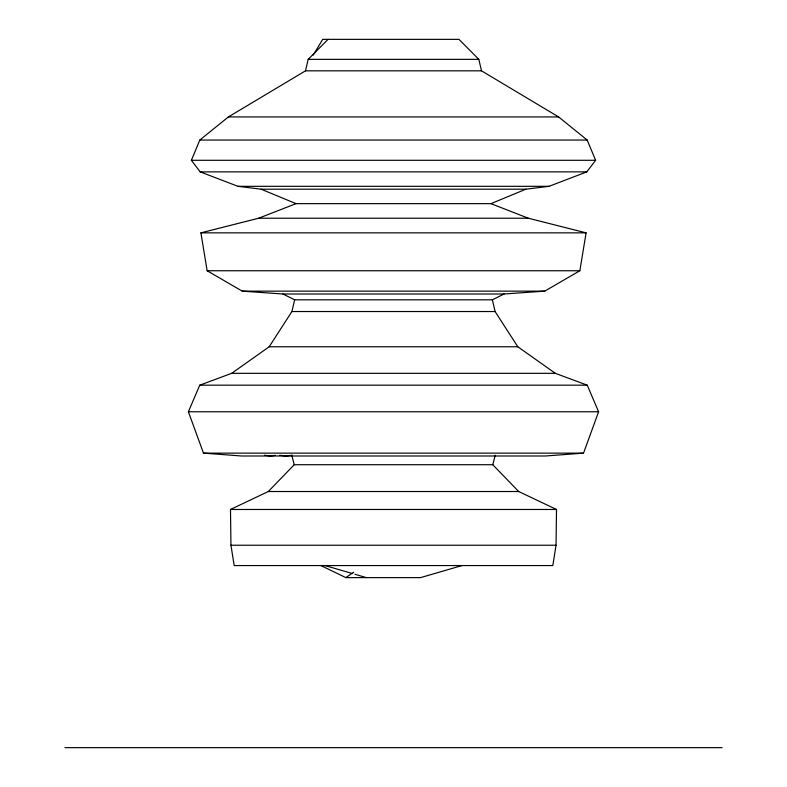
<?xml version="1.0" encoding="UTF-8"?>
<svg xmlns="http://www.w3.org/2000/svg" width="787" height="787" viewBox="0 0 787 787"><rect width="100%" height="100%" fill="white"/><g stroke="black" fill="none" stroke-linecap="round" stroke-linejoin="round"><path stroke-width="1.18" d="M556.045 545.234L556.507 509.474L518.682 491.511L492.76 464.724L294.24 464.724L268.318 491.511L230.493 509.474L230.955 545.234L234.182 565.558L552.818 565.558L556.045 545.234L230.955 545.234M579.852 270.748L586.099 232.854L528.352 218.225L490.96 203.656L296.04 203.656L258.648 218.225L200.901 232.854L207.148 270.748L242.248 291.141L282.927 293.994L504.073 293.994L544.752 291.141L579.852 270.748L207.148 270.748M504.073 293.994L492.367 299.817L495.092 311.534L517.826 346.772L555.317 373.323L587.24 385.177L598.612 411.758L583.531 453.135L545.489 455.988L241.511 455.988L203.469 453.135L188.388 411.758L199.76 385.177L231.683 373.323L269.174 346.772L291.908 311.534L294.633 299.817L282.927 293.994M305.494 70.83L481.506 70.83L558.603 116.929L587.181 140.047L595.611 160.292L586.807 171.871L549.041 186.322L525.864 189.195L261.136 189.195L237.959 186.322L200.193 171.871L191.389 160.292L199.819 140.047L228.397 116.929L305.494 70.83L308.179 59.35L328.041 39.35M492.76 464.724L495.239 455.25M313.246 55.139L322.709 39.35L458.959 39.35L478.821 59.35L481.506 70.83M320.87 565.558L345.847 577.609L353.648 572.257M490.96 203.656L525.864 189.195M461.999 565.558L420.622 577.609L345.847 577.609M275.302 455.339L270.482 455.988L264.432 455.24M292.125 455.289L286.025 455.988L279.916 455.339M308.179 59.35L478.821 59.35M228.397 116.929L558.603 116.929M199.819 140.047L587.181 140.047M191.389 160.292L595.611 160.292M200.193 171.871L586.807 171.871M237.959 186.322L549.041 186.322M258.648 218.225L528.352 218.225M200.901 232.854L586.099 232.854M242.248 291.141L544.752 291.141M294.633 299.817L492.367 299.817M291.908 311.534L495.092 311.534M269.174 346.772L517.826 346.772M231.683 373.323L555.317 373.323M199.76 385.177L587.24 385.177M188.388 411.758L598.612 411.758M203.469 453.135L583.531 453.135M268.318 491.511L518.682 491.511M230.493 509.474L556.507 509.474M64.927 747.65L722.072 747.65M325.001 565.558L352.586 573.595M354.888 574.264L366.378 577.609M261.136 189.195L296.04 203.656M291.761 455.25L294.24 464.724"/></g></svg>
